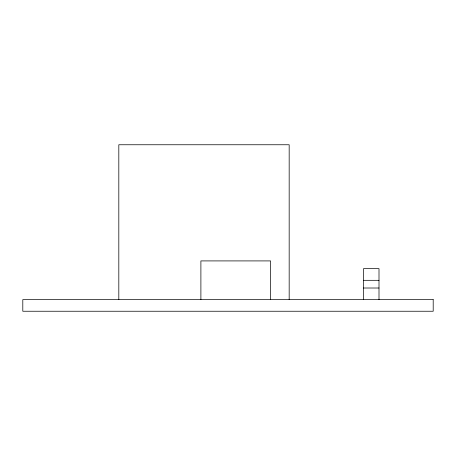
<?xml version="1.0" encoding="UTF-8"?>
<svg xmlns="http://www.w3.org/2000/svg" width="456" height="456" viewBox="0 0 456 456"><rect width="100%" height="100%" fill="white"/><g stroke="black" fill="none" stroke-linecap="round" stroke-linejoin="round"><path stroke-width="0.68" d="M363.512 280.315L378.999 280.315M363.512 288.01L378.999 288.01M378.999 299.626L378.999 268.652L363.512 268.652L363.512 299.626M289.172 299.626L289.172 144.757L118.816 144.757L118.816 299.626M270.59 299.626L270.59 260.912L200.896 260.912L200.896 299.626M433.2 299.626L22.8 299.626L22.8 311.243L433.2 311.243L433.2 299.626"/></g></svg>
